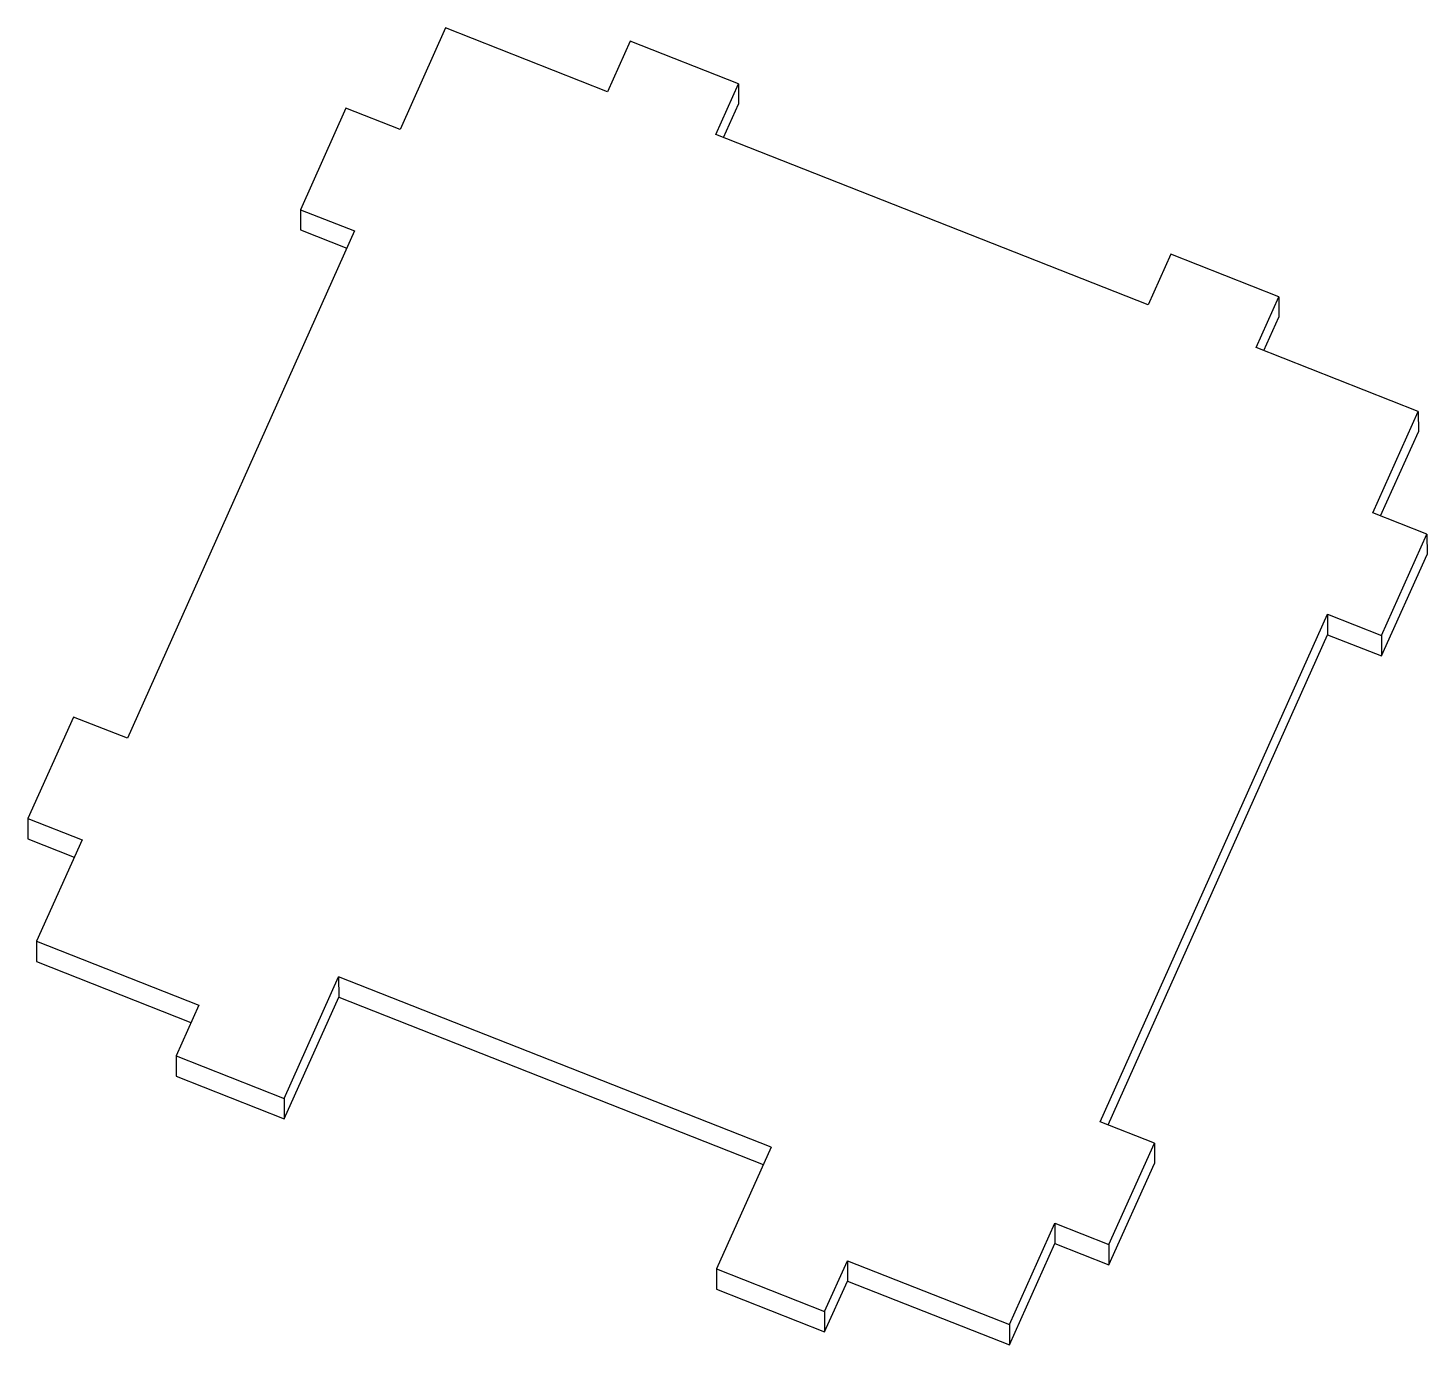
# Model space of a CAD drawing. Header units: centimetres. Extents: x -6 to 6, y -5.5 to 5.7.
import ezdxf

# ---------------------------------------------------------------- set-up
doc = ezdxf.new("R2010")
doc.units = ezdxf.units.CM

msp = doc.modelspace()

# ---------------------------------------------------------------- linework, layer by layer
at = {"color": 7, "linetype": 'Continuous', "lineweight": 25}
for p, q in [((-2.406, 5.7), (-2.793, 4.835)), ((-1.023, 5.155), (-2.406, 5.7)), ((-0.829, 5.587), (-1.023, 5.155)), ((0.093, 5.224), (-0.829, 5.587)), ((-0.101, 4.792), (0.093, 5.224)), ((0.093, 5.224), (0.093, 5.051)), ((-3.254, 5.016), (-3.641, 4.151)), ((-2.793, 4.835), (-3.254, 5.016)), ((-0.034, 4.766), (0.093, 5.051)), ((3.587, 3.339), (-0.101, 4.792)), ((-3.641, 4.151), (-3.18, 3.97)), ((-3.641, 4.151), (-3.641, 3.978)), ((-3.18, 3.97), (-5.118, -0.355)), ((-3.641, 3.978), (-3.246, 3.823)), ((3.78, 3.772), (3.587, 3.339)), ((4.702, 3.409), (3.78, 3.772)), ((4.509, 2.976), (4.702, 3.409)), ((4.702, 3.409), (4.703, 3.236)), ((4.575, 2.95), (4.703, 3.236)), ((5.891, 2.432), (4.509, 2.976)), ((5.504, 1.567), (5.891, 2.432)), ((5.891, 2.432), (5.892, 2.258)), ((5.57, 1.54), (5.892, 2.258)), ((5.965, 1.385), (5.504, 1.567)), ((5.578, 0.52), (5.965, 1.385)), ((5.965, 1.385), (5.966, 1.212)), ((5.578, 0.347), (5.966, 1.212)), ((3.179, -3.623), (5.117, 0.702)), ((5.117, 0.702), (5.578, 0.52)), ((5.117, 0.702), (5.117, 0.528)), ((3.246, -3.649), (5.117, 0.528)), ((5.117, 0.528), (5.578, 0.347)), ((5.578, 0.52), (5.578, 0.347)), ((-5.579, -0.174), (-5.966, -1.039)), ((-5.118, -0.355), (-5.579, -0.174)), ((-5.966, -1.039), (-5.505, -1.22)), ((-5.966, -1.039), (-5.966, -1.212)), ((-5.966, -1.212), (-5.571, -1.367)), ((-5.505, -1.22), (-5.893, -2.085)), ((-5.893, -2.085), (-4.51, -2.63)), ((-5.893, -2.085), (-5.892, -2.258)), ((-5.892, -2.258), (-4.576, -2.777)), ((-3.782, -3.426), (-3.317, -2.388)), ((0.371, -3.84), (-3.317, -2.388)), ((-3.317, -2.388), (-3.316, -2.561)), ((-3.781, -3.599), (-3.316, -2.561)), ((-3.316, -2.561), (0.305, -3.987)), ((-4.51, -2.63), (-4.703, -3.062)), ((-4.703, -3.062), (-3.782, -3.426)), ((-4.703, -3.062), (-4.703, -3.236)), ((-4.703, -3.236), (-3.781, -3.599)), ((-3.782, -3.426), (-3.781, -3.599)), ((3.64, -3.805), (3.179, -3.623)), ((3.253, -4.67), (3.64, -3.805)), ((3.64, -3.805), (3.641, -3.978)), ((0.371, -3.84), (-0.094, -4.878)), ((3.253, -4.843), (3.641, -3.978)), ((2.404, -5.353), (2.792, -4.488)), ((2.792, -4.488), (3.253, -4.67)), ((2.792, -4.488), (2.792, -4.661)), ((2.405, -5.526), (2.792, -4.661)), ((2.792, -4.661), (3.253, -4.843)), ((3.253, -4.67), (3.253, -4.843)), ((-0.094, -4.878), (0.828, -5.241)), ((-0.094, -4.878), (-0.093, -5.051)), ((0.828, -5.241), (1.022, -4.809)), ((1.022, -4.809), (2.404, -5.353)), ((1.022, -4.809), (1.022, -4.982)), ((0.828, -5.414), (1.022, -4.982)), ((1.022, -4.982), (2.405, -5.526)), ((-0.093, -5.051), (0.828, -5.414)), ((0.828, -5.241), (0.828, -5.414)), ((2.404, -5.353), (2.405, -5.526))]:
    msp.add_line(p, q, dxfattribs=at)

doc.saveas('drawing.dxf')
